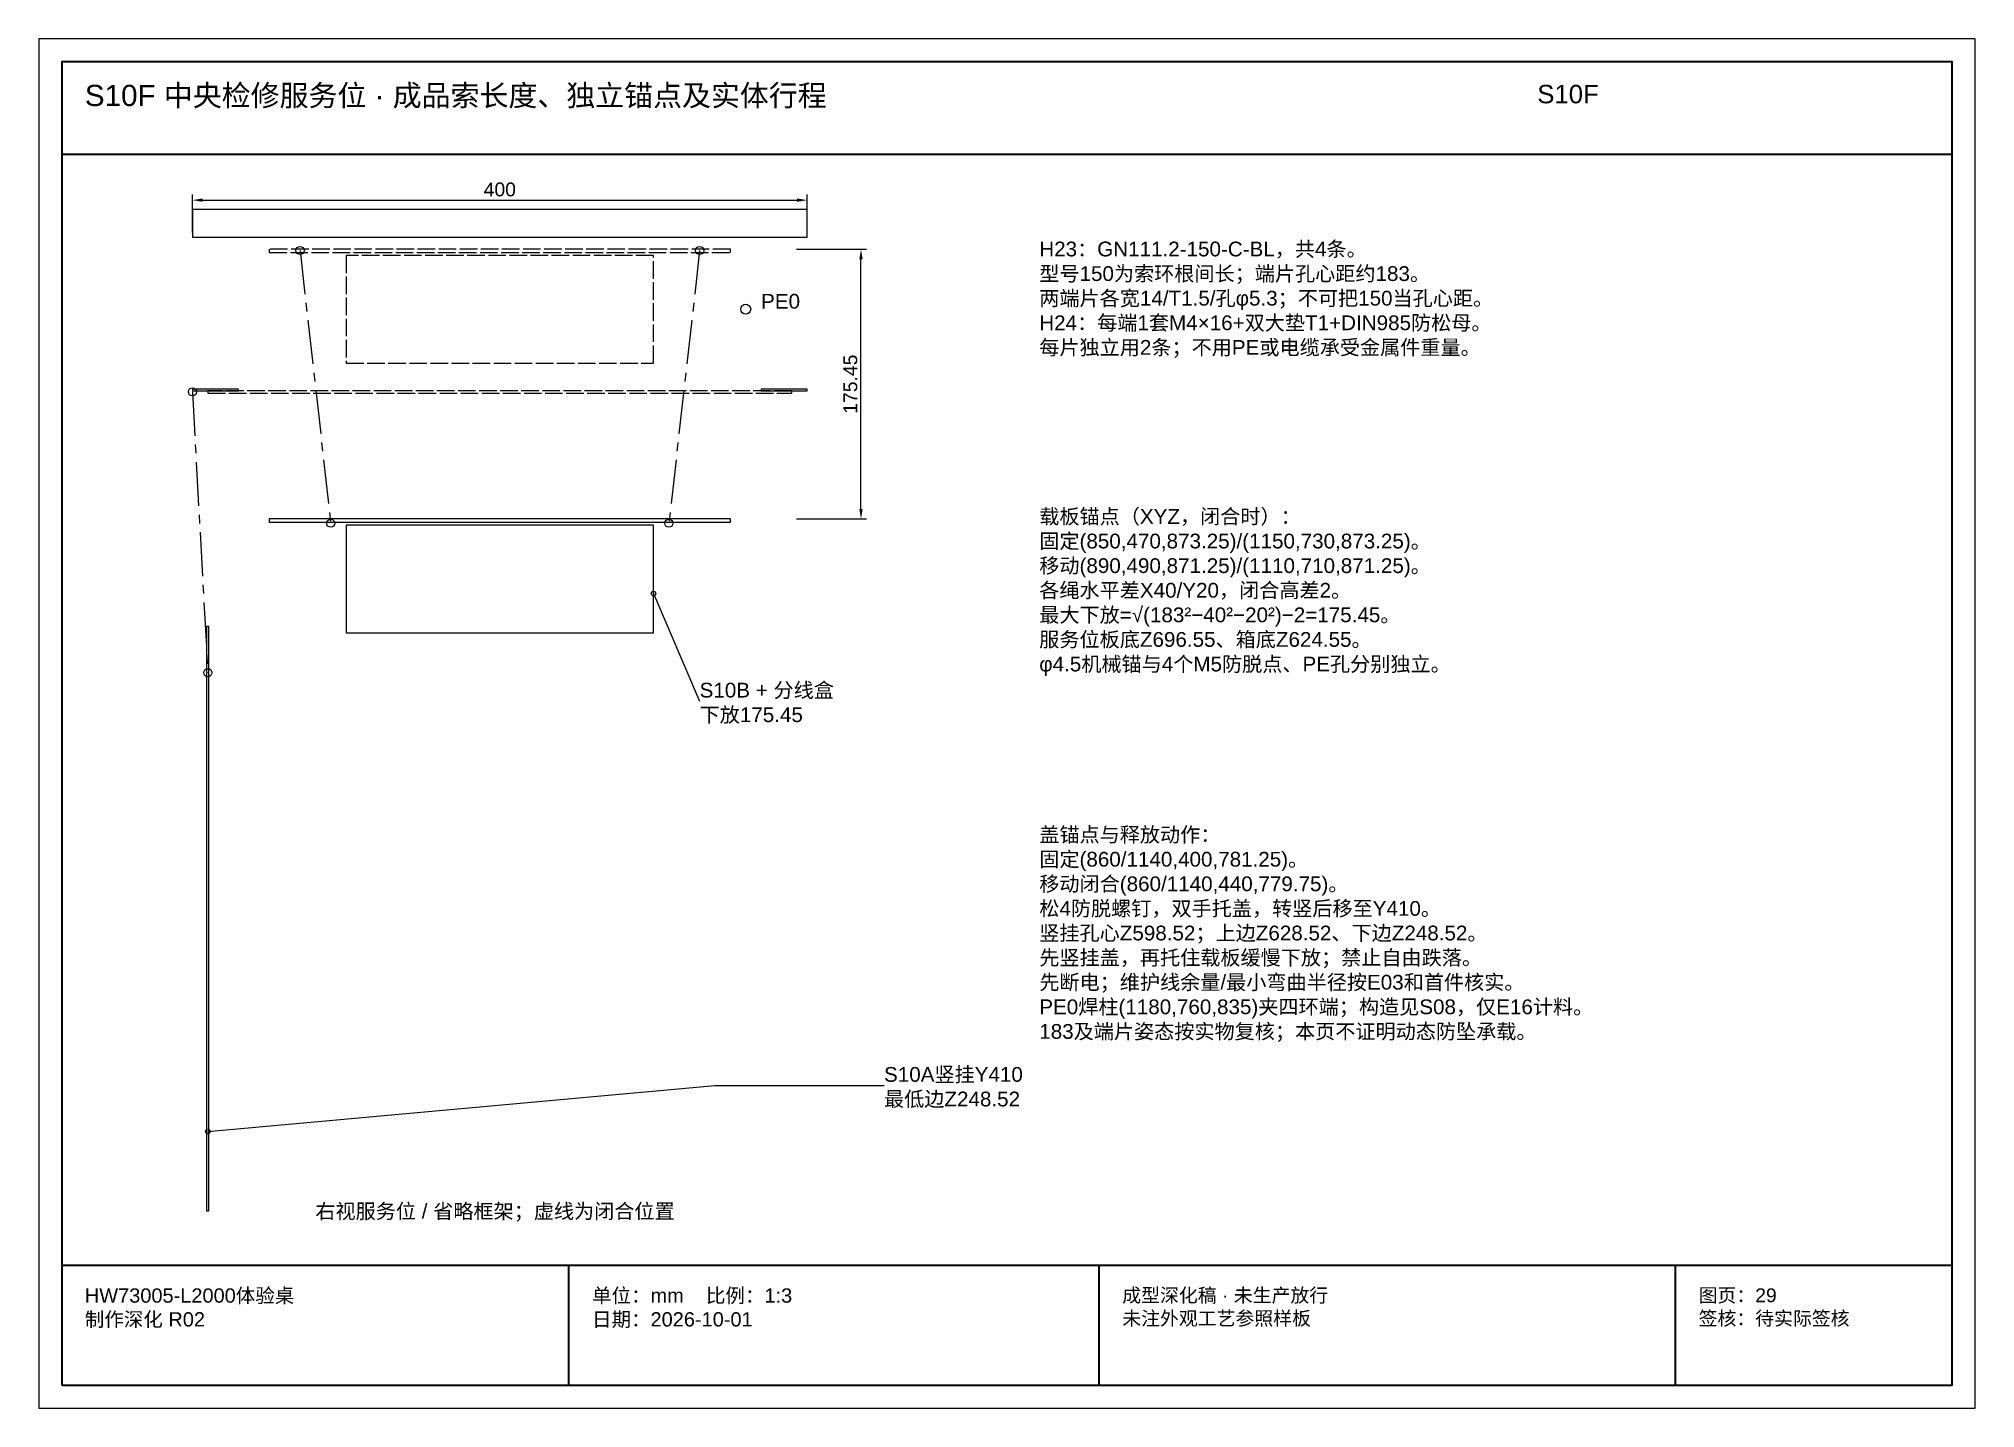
# Paper-space layout 'S10F' of a CAD drawing. Header units: millimetres. Extents: x 0 to 420, y 0 to 297.
# The model-space entities are those that its viewports show. They can reach past a viewport. Long polylines and large blocks are cut down to what shows.
import ezdxf

# ---------------------------------------------------------------- set-up
doc = ezdxf.new("R2010")
doc.units = ezdxf.units.MM
doc.linetypes.add('CENTER', pattern=[5.08, 3.175, -0.635, 0.635, -0.635])
doc.linetypes.add('DASHED', pattern=[1.524, 1.27, -0.254])
for name, color, linetype, lineweight in [('CENTER', 8, 'CENTER', 13), ('DIM', 7, 'Continuous', 13), ('FRAME', 7, 'Continuous', 35), ('HIDDEN', 8, 'DASHED', 13), ('NOTE', 7, 'Continuous', 18), ('OUTLINE', 7, 'Continuous', 25)]:
    doc.layers.add(name, color=color, linetype=linetype, lineweight=lineweight)
doc.styles.add('CN', font='Arial Unicode.ttf')
doc.dimstyles.new('D3', dxfattribs={"dimtxt": 9, "dimasz": 6.6, "dimexe": 3.6, "dimexo": 3, "dimgap": 2.4, "dimtad": 1, "dimdsep": 46, "dimtxsty": 'CN', "dimcen": 2.5, "dimclrd": 7, "dimclre": 7, "dimclrt": 7, "dimazin": 3, "dimtfac": 1, "dimtmove": 0, "dimatfit": 3})

msp = doc.modelspace()

# ---------------------------------------------------------------- linework, layer by layer
at = {"layer": 'CENTER'}
for p, q in [((336170, 753.25), (336190, 575.799)), ((336430, 753.25), (336410, 575.799)), ((336100, 661.25), (336110, 478.523))]:
    msp.add_line(p, q, dxfattribs=at)
at = {"layer": 'DIM'}
for points in [[(336400, 530), (336430, 460), (336430, 460)], [(336110, 180), (336440, 210), (336550, 210)]]:
    msp.add_lwpolyline(points, dxfattribs=at)
for centre in [(336400, 530), (336110, 180)]:
    msp.add_circle(centre, 1.5, dxfattribs=at)
at = {"layer": 'FRAME'}
for p, q in [((336015, 816), (337245, 816)), ((336015, 93), (337245, 93)), ((336345, 15), (336345, 93)), ((336690, 15), (336690, 93)), ((337065, 15), (337065, 93))]:
    msp.add_line(p, q, dxfattribs=at)
msp.add_lwpolyline([(336015, 15), (337245, 15), (337245, 876), (336015, 876)], close=True, dxfattribs=at)
at = {"layer": 'HIDDEN'}
for points in [[(336150, 752), (336450, 752), (336450, 754), (336150, 754)], [(336200, 680), (336400, 680), (336400, 750), (336200, 750)], [(336110, 660.5), (336490, 660.5), (336490, 662), (336110, 662)]]:
    msp.add_lwpolyline(points, close=True, dxfattribs=at)
at = {"layer": 'OUTLINE'}
for points in [[(336100, 762), (336500, 762), (336500, 780), (336100, 780)], [(336100, 662), (336130, 662), (336130, 663), (336100, 663)], [(336470, 662), (336500, 662), (336500, 663), (336470, 663)], [(336150, 576.549), (336450, 576.549), (336450, 578.549), (336150, 578.549)], [(336200, 504.549), (336400, 504.549), (336400, 574.549), (336200, 574.549)], [(336109.25, 128.523), (336110.75, 128.523), (336110.75, 508.523), (336109.25, 508.523)]]:
    msp.add_lwpolyline(points, close=True, dxfattribs=at)
for centre, radius in [((336170, 753.25), 2.65), ((336430, 753.25), 2.65), ((336460, 715), 3.25), ((336100, 661.25), 2.65), ((336190, 575.799), 2.65), ((336410, 575.799), 2.65), ((336110, 478.523), 2.65)]:
    msp.add_circle(centre, radius, dxfattribs=at)

# ---------------------------------------------------------------- texts
at = {"layer": 'NOTE', "attachment_point": 1, "style": 'CN'}
for s, insert, char_height, width in [('S10F 中央检修服务位 · 成品索长度、独立锚点及实体行程', (336030, 861), 13.8, 930), ('S10F', (336975, 861), 12, 270), ('H23：GN111.2-150-C-BL，共4条。\\P型号150为索环根间长；端片孔心距约183。\\P两端片各宽14/T1.5/孔φ5.3；不可把150当孔心距。\\PH24：每端1套M4×16+双大垫T1+DIN985防松母。\\P每片独立用2条；不用PE或电缆承受金属件重量。', (336651, 759), 9.6, 564), ('PE0', (336470, 725), 9.6, 120), ('载板锚点（XYZ，闭合时）：\\P固定(850,470,873.25)/(1150,730,873.25)。\\P移动(890,490,871.25)/(1110,710,871.25)。\\P各绳水平差X40/Y20，闭合高差2。\\P最大下放=√(183²−40²−20²)−2=175.45。\\P服务位板底Z696.55、箱底Z624.55。\\Pφ4.5机械锚与4个M5防脱点、PE孔分别独立。', (336651, 585), 9.6, 564), ('S10B + 分线盒\\P下放175.45', (336430, 472), 9.6, 270), ('盖锚点与释放动作：\\P固定(860/1140,400,781.25)。\\P移动闭合(860/1140,440,779.75)。\\P松4防脱螺钉，双手托盖，转竖后移至Y410。\\P竖挂孔心Z598.52；上边Z628.52、下边Z248.52。\\P先竖挂盖，再托住载板缓慢下放；禁止自由跌落。\\P先断电；维护线余量/最小弯曲半径按E03和首件核实。\\PPE0焊柱(1180,760,835)夹四环端；构造见S08，仅E16计料。\\P183及端片姿态按实物复核；本页不证明动态防坠承载。', (336651, 378), 9.6, 564), ('S10A竖挂Y410\\P最低边Z248.52', (336550, 222), 9.6, 270), ('右视服务位 / 省略框架；虚线为闭合位置', (336180, 133), 9.6, 600), ('HW73005-L2000体验桌\\P制作深化 R02', (336030, 78), 9.3, 300), ('单位：mm    比例：1:3\\P日期：2026-10-01', (336360, 78), 9.3, 315), ('成型深化稿 · 未生产放行\\P未注外观工艺参照样板', (336705, 78), 9, 345), ('图页：29\\P签核：待实际签核', (337080, 78), 9, 165)]:
    msp.add_mtext(s, dxfattribs=dict(at, insert=insert, char_height=char_height, width=width))

# ---------------------------------------------------------------- dimensions: what is measured, and where the dimension line sits
at = {"layer": 'DIM'}
msp.add_linear_dim(base=(336100, 786), p1=(336100, 762), p2=(336500, 762), dimstyle='D3', dxfattribs=at).render()
msp.add_linear_dim(base=(336535, 578.549), p1=(336490, 578.549), p2=(336490, 754), angle=90, dimstyle='D3', dxfattribs=at).render()

psp = doc.layouts.new('S10F')

# ---------------------------------------------------------------- viewports
at = {"layer": 'Defpoints'}
psp.add_viewport(center=(210, 148.5), size=(420, 297), view_center_point=(336630, 445.5), view_height=891, dxfattribs=at)

doc.saveas('drawing.dxf')
